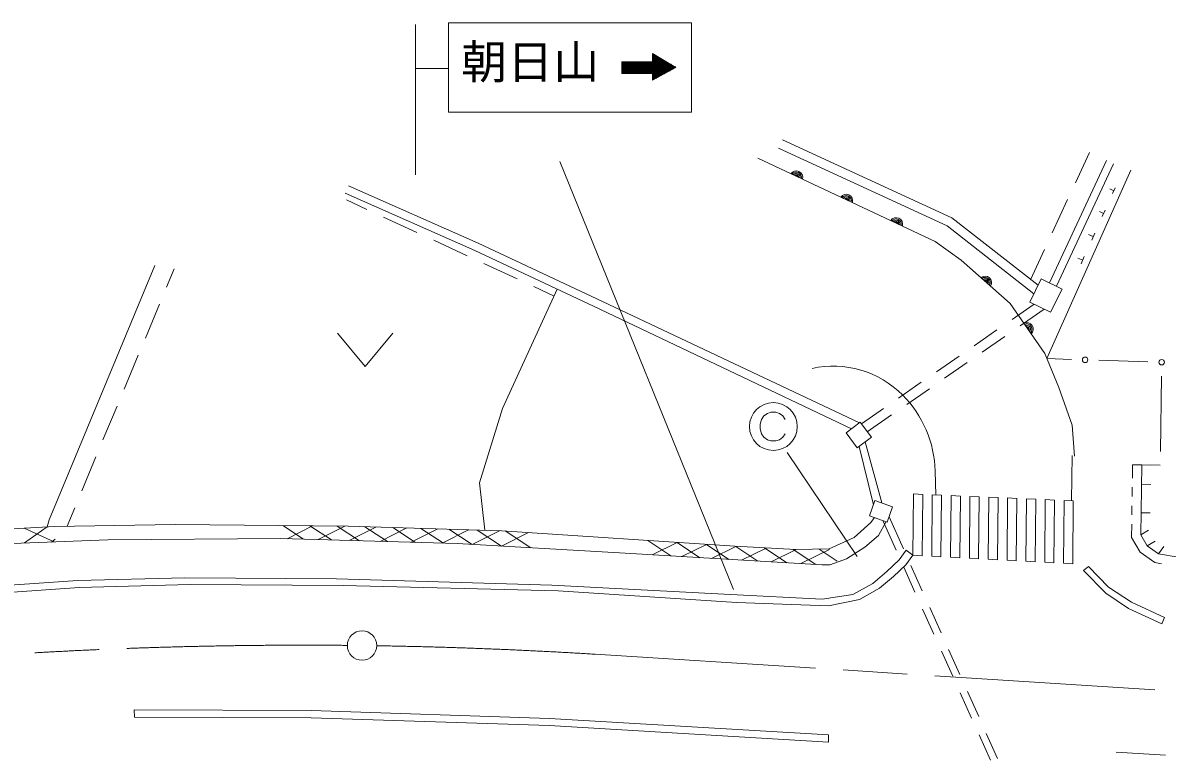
# Model space of a CAD drawing. Units: millimetres, scale not verified. Extents: x 40000 to 680000, y 20000 to 380000.
# Drawn here: x 153138 to 215375, y 292452 to 332517 of the extents above; entities that cross this region are included whole.
import ezdxf
from ezdxf.enums import TextEntityAlignment as Align

# ---------------------------------------------------------------- set-up
doc = ezdxf.new("R2010")
doc.units = ezdxf.units.MM
doc.header["$LTSCALE"] = 1000
doc.linetypes.add('CHAIN', pattern=[18.5, 12, -1.5, 3.5, -1.5])
for name, color, linetype, lineweight in [('M-BGD', 7, 'Continuous', 13), ('M-BMK', 2, 'CHAIN', 13), ('M-BMK-SRVR', 3, 'Continuous', 13), ('M-STR-STRC', 7, 'Continuous', 13), ('M-STR-STRD', 7, 'Continuous', 13)]:
    doc.layers.add(name, color=color, linetype=linetype, lineweight=lineweight)
doc.styles.add('ＭＳ ゴシック', font='')
doc.styles.get('ＭＳ ゴシック').set_extended_font_data('MS Gothic')

msp = doc.modelspace()

# ---------------------------------------------------------------- linework, layer by layer
at = {"layer": 'M-BGD'}
for p, q in [((212073, 325046), (208984, 318389)), ((211145, 325478), (210383, 323833)), ((208832, 314271), (213404, 324507)), ((212451, 324860), (209362, 318203)), ((212470, 323397), (212257, 323492)), ((212542, 323557), (212399, 323237)), ((171853, 322384), (170745, 322897)), ((209963, 322926), (209123, 321111)), ((174575, 321124), (172760, 321964)), ((211920, 322164), (211689, 322267)), ((211997, 322337), (211842, 321991)), ((177297, 319863), (175483, 320704)), ((211357, 320905), (211108, 321016)), ((211440, 321091), (211274, 320718)), ((208703, 320203), (207941, 318558)), ((180020, 318603), (178205, 319443)), ((210782, 319618), (210515, 319737)), ((210872, 319819), (210693, 319417)), ((161368, 319156), (160953, 318158)), ((182035, 317670), (180927, 318183)), ((160568, 317235), (159800, 315388)), ((206939, 316397), (208144, 317232)), ((207376, 316047), (208696, 316960)), ((170253, 315649), (171753, 313849)), ((171753, 313849), (173253, 315649)), ((204883, 314975), (206116, 315828)), ((205320, 314624), (206553, 315478)), ((159416, 314465), (158647, 312619)), ((202827, 313552), (204061, 314406)), ((203264, 313201), (204498, 314055)), ((208832, 314271), (210166, 314230)), ((211665, 314183), (214331, 314099)), ((215070, 313326), (215009, 309227)), ((200772, 312129), (202005, 312983)), ((201209, 311778), (202442, 312632)), ((158263, 311695), (157495, 309849)), ((193633, 311296), (193438, 311166)), ((193828, 311361), (193633, 311296)), ((194088, 311361), (193828, 311361)), ((194283, 311296), (194088, 311361)), ((194478, 311166), (194283, 311296)), ((198744, 310726), (199949, 311560)), ((199066, 310296), (200386, 311209)), ((193308, 310971), (193243, 310711)), ((193243, 310711), (193243, 310451)), ((193438, 311166), (193308, 310971)), ((194608, 310971), (194478, 311166)), ((193243, 310451), (193308, 310191)), ((193308, 310191), (193438, 309996)), ((193438, 309996), (193633, 309866)), ((194283, 309866), (194478, 309996)), ((194478, 309996), (194608, 310191)), ((193633, 309866), (193828, 309801)), ((193828, 309801), (194088, 309801)), ((194088, 309801), (194283, 309866)), ((199397, 306319), (198617, 309499)), ((198959, 309755), (199850, 306430)), ((157110, 308926), (156342, 307079)), ((214997, 308477), (213998, 308492)), ((155958, 306156), (155542, 305158)), ((200250, 305670), (201029, 303936)), ((153208, 305058), (154831, 304310)), ((153231, 304252), (154468, 305126)), ((168402, 304459), (167277, 305198)), ((168899, 305183), (167510, 304484)), ((169924, 304415), (168755, 305184)), ((170648, 305166), (169195, 304436)), ((171447, 304372), (170232, 305170)), ((172337, 305120), (170881, 304388)), ((172970, 304328), (171738, 305138)), ((174019, 305070), (172566, 304340)), ((174493, 304285), (173264, 305093)), ((175701, 305020), (174252, 304292)), ((176016, 304241), (174789, 305047)), ((177384, 304971), (175937, 304243)), ((177577, 304172), (176314, 305002)), ((199906, 305478), (200636, 303853)), ((154692, 304305), (154899, 304451)), ((179066, 304921), (177577, 304172)), ((179174, 304080), (177840, 304957)), ((180645, 304819), (179174, 304080)), ((180772, 303988), (179377, 304904)), ((187132, 304386), (188387, 303545)), ((187358, 303605), (188729, 304279)), ((188729, 304279), (189962, 303453)), ((188978, 303510), (190325, 304172)), ((190325, 304172), (191537, 303360)), ((190599, 303415), (191923, 304066)), ((191920, 304067), (193112, 303268)), ((192219, 303321), (193560, 303979)), ((193481, 303984), (194686, 303176)), ((193840, 303226), (195200, 303894)), ((195042, 303901), (196261, 303084)), ((195460, 303131), (197014, 303895)), ((196453, 303918), (197423, 303268)), ((201046, 302941), (201661, 301573)), ((201439, 303024), (202054, 301656)), ((202071, 300661), (202686, 299293)), ((202464, 300744), (203079, 299376)), ((203096, 298381), (203711, 297013)), ((203489, 298464), (204104, 297096)), ((204121, 296101), (204737, 294733)), ((204514, 296184), (205129, 294815)), ((205147, 293821), (205762, 292452)), ((205539, 293903), (206154, 292535))]:
    msp.add_line(p, q, dxfattribs=at)
for points in [[(208361, 318264), (203673, 321923), (194458, 326168)], [(208133, 317799), (203407, 321488), (194246, 325708)], [(208718, 314542), (206846, 317261), (204181, 319626), (202760, 320641), (193122, 325160)], [(198640, 310785), (184363, 317527), (177901, 320553), (170842, 323663)], [(198211, 310463), (184175, 317128), (177719, 320151), (170664, 323260)], [(154468, 305126), (154570, 305508), (160309, 319327)], [(182208, 318049), (179226, 311555), (177970, 307515), (178268, 304944)], [(210331, 308975), (210218, 310659), (209494, 312707), (208718, 314542)], [(144432, 310478), (146700, 304538), (151237, 304953), (154855, 305147), (161422, 305253), (170831, 305165), (179181, 304917), (191855, 304070), (195174, 303894), (196992, 303929), (198351, 304547), (199251, 305359), (199466, 305632)], [(200087, 305414), (199675, 304653), (198934, 304017), (197945, 303399), (197027, 303064), (196604, 303064), (185597, 303708), (176753, 304220), (167177, 304494), (157759, 304414), (152578, 304229), (145729, 303717), (144432, 310478)]]:
    msp.add_lwpolyline(points, dxfattribs=at)
for points in [[(208532, 318611), (209662, 318055), (209040, 316791), (207910, 317347)], [(198678, 310813), (199287, 310001), (198521, 309427), (197912, 310239)], [(202080, 306891), (201580, 306918), (201552, 303587), (202052, 303560)], [(203076, 303506), (203104, 306848), (202604, 306875), (202576, 303532)], [(204100, 303451), (204128, 306804), (203629, 306831), (203600, 303478)], [(199190, 305729), (199481, 306559), (200443, 306221), (200152, 305392)], [(205124, 303396), (205153, 306761), (204653, 306787), (204625, 303423)], [(206149, 303342), (206177, 306717), (205677, 306744), (205649, 303368)], [(207173, 303287), (207201, 306673), (206702, 306700), (206673, 303314)], [(208197, 303232), (208226, 306630), (207726, 306656), (207697, 303259)], [(209221, 303177), (209250, 306586), (208750, 306613), (208721, 303204)], [(210245, 303123), (210274, 306542), (209775, 306569), (209746, 303149)]]:
    msp.add_lwpolyline(points, close=True, dxfattribs=at)
for centre, radius in [((210915, 314206), 150), ((215081, 314076), 150), ((193958, 310581), 1300)]:
    msp.add_circle(centre, radius, dxfattribs=at)
for centre, radius, start, end in [((195202, 324125), 354, 343.6772, 146.08238), ((195202, 324125), 283, 345.90124, 143.85834), ((195202, 324125), 212, 349.64756, 140.11201), ((195202, 324125), 142, 357.35929, 132.40028), ((195202, 324125), 100, 7.67696, 122.08262), ((197918, 322852), 354, 343.6772, 146.08238), ((197918, 322852), 283, 345.90124, 143.85834), ((197918, 322852), 212, 349.64756, 140.11201), ((197918, 322852), 142, 357.35929, 132.40028), ((197918, 322852), 100, 7.67696, 122.08262), ((200634, 321578), 354, 343.6772, 146.08238), ((200634, 321578), 283, 345.90124, 143.85834), ((200634, 321578), 212, 349.64756, 140.11201), ((200634, 321578), 142, 357.35929, 132.40028), ((200634, 321578), 100, 7.67696, 122.08262), ((205478, 318403), 354, 327.21101, 129.61619), ((205478, 318403), 283, 329.43505, 127.39215), ((205478, 318403), 212, 333.18137, 123.64582), ((205478, 318403), 142, 340.8931, 115.93409), ((205478, 318403), 100, 351.21077, 105.61643), ((207737, 315871), 354, 313.3375, 115.74268), ((207737, 315871), 283, 315.56154, 113.51864), ((207737, 315871), 212, 319.30787, 109.77231), ((207737, 315871), 142, 327.0196, 102.06059), ((207737, 315871), 100, 337.33726, 91.74292)]:
    msp.add_arc(centre, radius, start, end, dxfattribs=at)
at = {"layer": 'M-BMK'}
msp.add_line((184273, 298204), (270605, 292743), dxfattribs=at)
for start, end in [(89.45901, 94.10886), (86.44474, 89.10167)]:
    msp.add_arc((168364, 42152), 256546, start, end, dxfattribs=at)
at = {"layer": 'M-BMK-SRVR'}
msp.add_circle((171586, 298677), 800, dxfattribs=at)
at = {"layer": 'M-STR-STRC'}
for p, q in [((174493, 332428), (174493, 324268)), ((189514, 332517), (189514, 327657)), ((186842, 329776), (187682, 330680)), ((186917, 329776), (187731, 330651)), ((186992, 329776), (187779, 330623)), ((187067, 329776), (187828, 330594)), ((187142, 329776), (187876, 330565)), ((187217, 329776), (187924, 330537)), ((187292, 329776), (187973, 330508)), ((187367, 329776), (188021, 330480)), ((187378, 330434), (187634, 330709)), ((187379, 330596), (187537, 330766)), ((187379, 330515), (187585, 330737)), ((187379, 330596), (188189, 329843)), ((187379, 330521), (188138, 329815)), ((187380, 330759), (187440, 330823)), ((187380, 330820), (188342, 329926)), ((187380, 330677), (187488, 330794)), ((187380, 330745), (188291, 329899)), ((187380, 330671), (188240, 329871)), ((187381, 330840), (187392, 330852)), ((187489, 330794), (188393, 329954)), ((187711, 330663), (188444, 329982)), ((187932, 330532), (188495, 330009)), ((174493, 330045), (176292, 330045)), ((185711, 329932), (186143, 330397)), ((185711, 330013), (186068, 330397)), ((185711, 330094), (185993, 330397)), ((185711, 329852), (186218, 330396)), ((185711, 330121), (186082, 329776)), ((185711, 330046), (186001, 329776)), ((185711, 329971), (185920, 329776)), ((185711, 329896), (185840, 329776)), ((185712, 330175), (185918, 330397)), ((185712, 330256), (185843, 330397)), ((185712, 330336), (185768, 330397)), ((185712, 330345), (186324, 329776)), ((185712, 330271), (186243, 329776)), ((185712, 330196), (186162, 329776)), ((185716, 329776), (186293, 330396)), ((185737, 330397), (186405, 329776)), ((185791, 329776), (186367, 330396)), ((185817, 330397), (186485, 329776)), ((185866, 329776), (186442, 330396)), ((185898, 330397), (186566, 329776)), ((185941, 329776), (186517, 330396)), ((185979, 330397), (186647, 329776)), ((186016, 329776), (186592, 330395)), ((186060, 330397), (186727, 329776)), ((186092, 329776), (186667, 330395)), ((186141, 330397), (186808, 329776)), ((186167, 329776), (186742, 330395)), ((186222, 330396), (186889, 329776)), ((186242, 329776), (186817, 330395)), ((186303, 330396), (186970, 329776)), ((186317, 329776), (186892, 330395)), ((186384, 330396), (187050, 329776)), ((186392, 329776), (186967, 330395)), ((186465, 330396), (187131, 329776)), ((186467, 329776), (187041, 330394)), ((186542, 329776), (187116, 330394)), ((186546, 330396), (187212, 329776)), ((186617, 329776), (187191, 330394)), ((186627, 330395), (187292, 329776)), ((186692, 329776), (187266, 330394)), ((186708, 330395), (187373, 329776)), ((186767, 329776), (187341, 330394)), ((186788, 330395), (187680, 329566)), ((186869, 330395), (187731, 329594)), ((186950, 330395), (187782, 329621)), ((187031, 330394), (187833, 329649)), ((187112, 330394), (187884, 329677)), ((187193, 330394), (187935, 329705)), ((187274, 330394), (187985, 329732)), ((187355, 330394), (188036, 329760)), ((187376, 329463), (188215, 330365)), ((187377, 329706), (188070, 330451)), ((187377, 329625), (188118, 330422)), ((187377, 329544), (188167, 330394)), ((187378, 330447), (188087, 329788)), ((187411, 329419), (188263, 330336)), ((187563, 329502), (188312, 330308)), ((187715, 329585), (188360, 330279)), ((187867, 329668), (188409, 330251)), ((188019, 329750), (188457, 330222)), ((188154, 330401), (188545, 330037)), ((188171, 329833), (188506, 330193)), ((188323, 329916), (188554, 330165)), ((188376, 330270), (188596, 330065)), ((188475, 329999), (188602, 330136)), ((188597, 330139), (188647, 330093)), ((188627, 330081), (188651, 330107)), ((185711, 329821), (185759, 329776)), ((187377, 329772), (187629, 329538)), ((187377, 329698), (187578, 329511)), ((187377, 329623), (187527, 329483)), ((187377, 329548), (187476, 329455)), ((187377, 329473), (187425, 329427)), ((191789, 301717), (182343, 324981)), ((194710, 309164), (198519, 303510))]:
    msp.add_line(p, q, dxfattribs=at)
msp.add_lwpolyline([(189514, 327657), (176292, 327657), (176292, 332517), (189514, 332517)], dxfattribs=at)
msp.add_lwpolyline([(187377, 329776), (187376, 329401), (188662, 330101), (187381, 330858), (187378, 330394), (185712, 330398), (185711, 329776)], close=True, dxfattribs=at)
at = {"layer": 'M-STR-STRD'}
for p, q in [((210168, 306548), (210205, 309013)), ((202764, 308157), (202795, 306864)), ((213487, 307778), (213498, 308499)), ((213998, 308492), (213498, 308499)), ((213941, 304692), (213998, 308492)), ((213941, 304692), (213998, 308492)), ((213998, 308492), (214997, 308477)), ((213998, 308492), (214497, 308484)), ((213998, 308492), (214497, 308484)), ((213472, 306778), (213479, 307278)), ((213982, 307445), (214482, 307438)), ((213457, 305778), (213464, 306278)), ((213959, 305899), (214459, 305891)), ((213439, 304558), (213449, 305279)), ((213439, 304558), (213918, 303753)), ((213941, 304692), (214370, 304948)), ((213941, 304692), (214370, 304948)), ((213941, 304692), (214294, 304099)), ((214294, 304099), (213941, 304692)), ((214294, 304099), (214724, 304355)), ((201190, 303855), (201552, 303587)), ((213918, 303753), (214714, 303185)), ((214294, 304099), (214911, 303658)), ((214911, 303658), (214294, 304099)), ((214911, 303658), (215202, 304065)), ((214714, 303185), (215067, 303124)), ((214911, 303658), (215974, 303474)), ((215974, 303474), (214911, 303658)), ((210834, 302749), (211096, 302970)), ((215239, 300197), (215087, 299862)), ((159205, 294784), (159194, 295176)), ((168816, 294741), (159205, 294784)), ((181769, 294335), (168816, 294741)), ((196960, 293427), (181769, 294335)), ((196966, 293819), (196960, 293427)), ((212599, 292887), (215294, 292726))]:
    msp.add_line(p, q, dxfattribs=at)
for points in [[(147161, 301590), (156125, 302214), (161947, 302365), (170205, 302303), (181906, 301964), (191635, 301451), (196610, 301203), (198278, 301451), (199374, 302057), (200122, 302701), (200805, 303333), (201190, 303855)], [(147148, 301196), (156197, 301841), (162235, 302002), (170562, 301937), (182259, 301647), (191958, 301022), (196952, 300835), (198641, 301183), (199736, 301789), (200484, 302433), (201167, 303065), (201552, 303587)], [(210834, 302749), (212033, 301525), (213283, 300700), (215087, 299862)], [(211096, 302970), (212184, 301859), (213434, 301034), (215239, 300197)], [(196966, 293819), (181777, 294712), (168816, 295147), (159194, 295176)]]:
    msp.add_lwpolyline(points, dxfattribs=at)
for centre, radius, start, end in [((197226, 308560), 5303, 44.7846, 102.64768), ((196623, 307975), 6144, 1.6965, 44.70068)]:
    msp.add_arc(centre, radius, start, end, dxfattribs=at)

# ---------------------------------------------------------------- texts
at = {"layer": 'M-STR-STRC', "style": 'ＭＳ ゴシック'}
msp.add_text('朝日山', height=1833, dxfattribs=at).set_placement((180733, 328931), align=Align.BOTTOM_CENTER)

doc.saveas('drawing.dxf')
